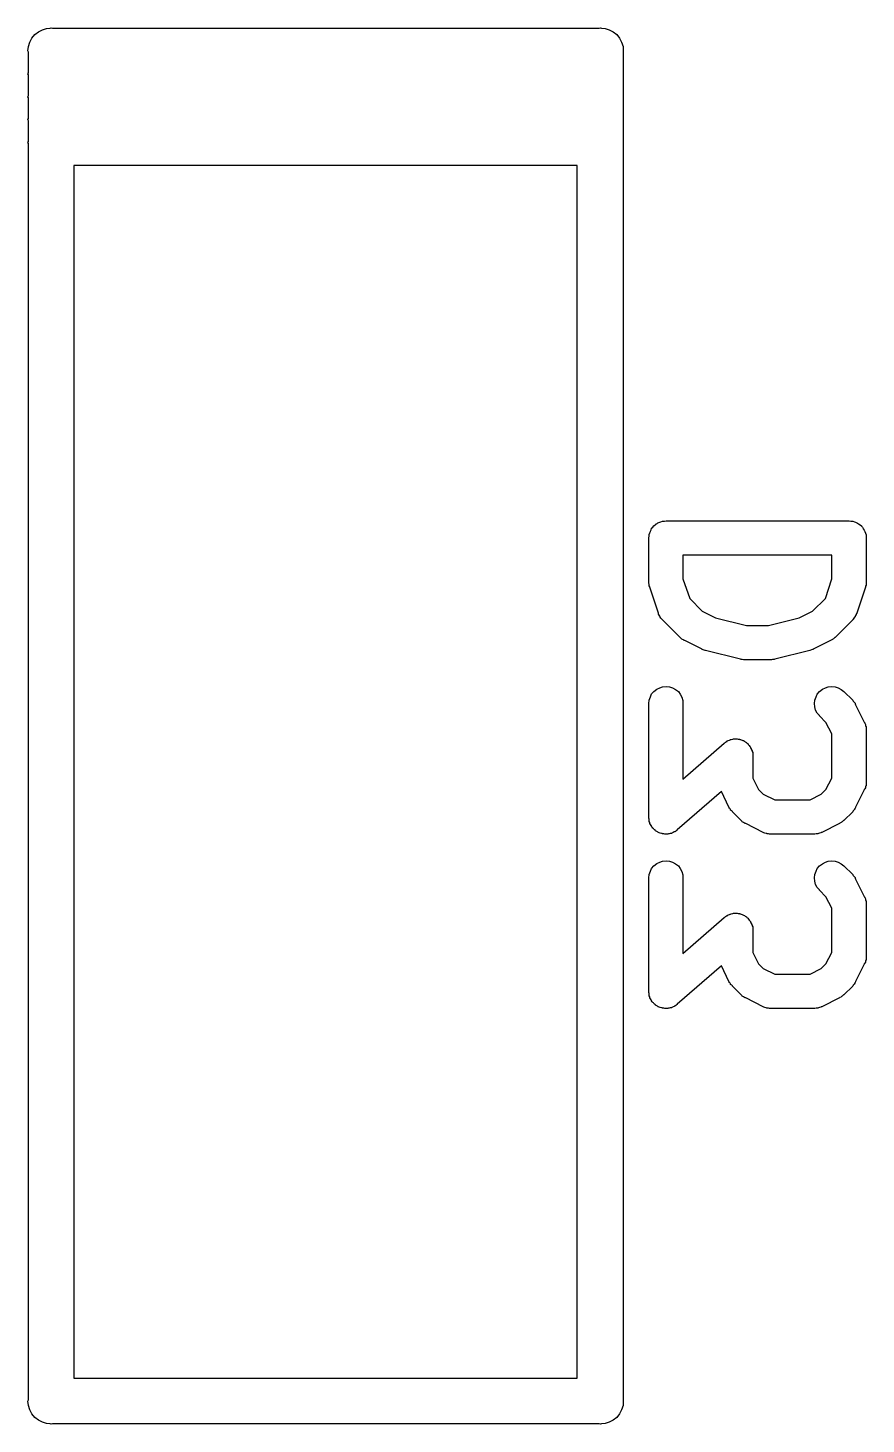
# Model space of a CAD drawing. Extents: x 0.4 to 23, y -16.1 to -0.4.
# Drawn here: x 14.2925 to 14.4367, y -2.8329 to -2.5927 of the extents above; entities that cross this region are included whole.
import ezdxf

# ---------------------------------------------------------------- set-up
doc = ezdxf.new("R2010")
doc.units = 0
doc.header["$MEASUREMENT"] = 0
doc.layers.add('BLACK', color=7, linetype='CONTINUOUS')

msp = doc.modelspace()

# ---------------------------------------------------------------- linework, layer by layer
at = {"layer": 'BLACK', "linetype": 'CONTINUOUS'}
for p, q in [((14.2932, -2.5945), (14.2937, -2.5939)), ((14.2937, -2.5939), (14.2943, -2.59341)), ((14.2943, -2.59341), (14.295, -2.59305)), ((14.295, -2.59305), (14.2957, -2.59282)), ((14.2957, -2.59282), (14.2963, -2.59276)), ((14.2963, -2.59276), (14.2965, -2.59274)), ((14.2965, -2.59274), (14.2967, -2.59276)), ((14.2967, -2.59276), (14.3908, -2.59276)), ((14.3908, -2.59276), (14.391, -2.59274)), ((14.391, -2.59274), (14.3912, -2.59276)), ((14.3912, -2.59276), (14.3918, -2.59282)), ((14.3918, -2.59282), (14.3925, -2.59305)), ((14.3925, -2.59305), (14.3932, -2.59341)), ((14.3932, -2.59341), (14.3938, -2.5939)), ((14.3938, -2.5939), (14.3943, -2.5945)), ((14.2925, -2.5967), (14.2926, -2.59593)), ((14.2926, -2.59593), (14.2928, -2.59519)), ((14.2928, -2.59519), (14.2932, -2.5945)), ((14.3943, -2.5945), (14.3946, -2.59519)), ((14.3946, -2.59519), (14.3949, -2.59593)), ((14.3949, -2.59593), (14.3949, -2.5967)), ((14.2926, -2.59689), (14.2925, -2.5967)), ((14.2926, -2.60044), (14.2926, -2.59689)), ((14.3949, -2.5967), (14.3949, -2.59689)), ((14.3949, -2.59689), (14.3949, -2.60044)), ((14.2925, -2.60064), (14.2926, -2.60044)), ((14.2926, -2.60083), (14.2925, -2.60064)), ((14.2926, -2.60438), (14.2926, -2.60083)), ((14.3949, -2.60044), (14.3949, -2.60064)), ((14.3949, -2.60064), (14.3949, -2.60083)), ((14.3949, -2.60083), (14.3949, -2.60438)), ((14.2925, -2.60457), (14.2926, -2.60438)), ((14.2926, -2.60477), (14.2925, -2.60457)), ((14.2926, -2.60832), (14.2926, -2.60477)), ((14.3949, -2.60438), (14.3949, -2.60457)), ((14.3949, -2.60457), (14.3949, -2.60477)), ((14.3949, -2.60477), (14.3949, -2.60832)), ((14.2925, -2.60851), (14.2926, -2.60832)), ((14.2926, -2.6087), (14.2925, -2.60851)), ((14.3949, -2.60832), (14.3949, -2.60851)), ((14.3949, -2.60851), (14.3949, -2.6087)), ((14.2926, -2.61226), (14.2926, -2.6087)), ((14.3949, -2.6087), (14.3949, -2.61226)), ((14.2925, -2.61245), (14.2926, -2.61226)), ((14.2926, -2.61264), (14.2925, -2.61245)), ((14.2926, -2.82879), (14.2926, -2.61264)), ((14.3949, -2.61226), (14.3949, -2.61245)), ((14.3949, -2.61245), (14.3949, -2.61264)), ((14.3949, -2.61264), (14.3949, -2.82879)), ((14.3004, -2.61639), (14.3004, -2.82505)), ((14.387, -2.61639), (14.3004, -2.61639)), ((14.387, -2.82505), (14.387, -2.61639)), ((14.4002, -2.67839), (14.4004, -2.67822)), ((14.4004, -2.67822), (14.4006, -2.67804)), ((14.4006, -2.67804), (14.4007, -2.67804)), ((14.4007, -2.67803), (14.4009, -2.6779)), ((14.4007, -2.67804), (14.4007, -2.67803)), ((14.4009, -2.6779), (14.4012, -2.67777)), ((14.4012, -2.67777), (14.4014, -2.67769)), ((14.4012, -2.67777), (14.4012, -2.67777)), ((14.4012, -2.67777), (14.4012, -2.67777)), ((14.4014, -2.67769), (14.4017, -2.67761)), ((14.4017, -2.6776), (14.402, -2.67758)), ((14.4017, -2.67761), (14.4017, -2.6776)), ((14.4017, -2.67761), (14.4017, -2.67761)), ((14.402, -2.67758), (14.4023, -2.67755)), ((14.4023, -2.67755), (14.4338, -2.67755)), ((14.4338, -2.67755), (14.4338, -2.67755)), ((14.4338, -2.67755), (14.4338, -2.67755)), ((14.4338, -2.67755), (14.4338, -2.67755)), ((14.4338, -2.67755), (14.4341, -2.67758)), ((14.4338, -2.67755), (14.4338, -2.67755)), ((14.4341, -2.67758), (14.4344, -2.67761)), ((14.4344, -2.67761), (14.4344, -2.67761)), ((14.4344, -2.67761), (14.4344, -2.67761)), ((14.4344, -2.67761), (14.4347, -2.6777)), ((14.4347, -2.6777), (14.4349, -2.67778)), ((14.4349, -2.67778), (14.4349, -2.67779)), ((14.4349, -2.67779), (14.4349, -2.67779)), ((14.4349, -2.67779), (14.4352, -2.67792)), ((14.4352, -2.67792), (14.4354, -2.67805)), ((14.4354, -2.67805), (14.4354, -2.67806)), ((14.4354, -2.67806), (14.4354, -2.67807)), ((14.4354, -2.67807), (14.4357, -2.67825)), ((14.3993, -2.68046), (14.3994, -2.68018)), ((14.3993, -2.68048), (14.3993, -2.68046)), ((14.3993, -2.6805), (14.3993, -2.68048)), ((14.3993, -2.68048), (14.3993, -2.68048)), ((14.3993, -2.68048), (14.3993, -2.68048)), ((14.3993, -2.688), (14.3993, -2.6805)), ((14.3994, -2.67989), (14.3995, -2.67963)), ((14.3994, -2.6799), (14.3994, -2.67989)), ((14.3994, -2.67991), (14.3994, -2.6799)), ((14.3994, -2.68018), (14.3994, -2.67991)), ((14.3995, -2.67963), (14.3996, -2.67936)), ((14.3996, -2.67934), (14.3997, -2.6791)), ((14.3996, -2.67935), (14.3996, -2.67934)), ((14.3996, -2.67936), (14.3996, -2.67935)), ((14.3997, -2.6791), (14.3998, -2.67885)), ((14.3998, -2.67883), (14.4, -2.67862)), ((14.3998, -2.67884), (14.3998, -2.67883)), ((14.3998, -2.67885), (14.3998, -2.67884)), ((14.4, -2.67862), (14.4002, -2.67841)), ((14.4002, -2.6784), (14.4002, -2.67839)), ((14.4002, -2.67841), (14.4002, -2.6784)), ((14.4357, -2.67825), (14.4359, -2.67842)), ((14.4359, -2.67842), (14.4359, -2.67843)), ((14.4359, -2.67843), (14.4359, -2.67844)), ((14.4359, -2.67844), (14.4361, -2.67865)), ((14.4361, -2.67865), (14.4362, -2.67887)), ((14.4362, -2.67887), (14.4362, -2.67888)), ((14.4362, -2.67888), (14.4362, -2.67889)), ((14.4362, -2.67889), (14.4364, -2.67913)), ((14.4364, -2.67913), (14.4365, -2.67938)), ((14.4365, -2.67938), (14.4365, -2.67939)), ((14.4365, -2.67939), (14.4365, -2.6794)), ((14.4365, -2.6794), (14.4366, -2.67966)), ((14.4366, -2.67966), (14.4367, -2.67993)), ((14.4367, -2.67993), (14.4367, -2.67994)), ((14.4367, -2.67994), (14.4367, -2.67995)), ((14.4367, -2.67995), (14.4367, -2.68023)), ((14.4367, -2.68023), (14.4367, -2.6805)), ((14.4367, -2.6805), (14.4367, -2.688)), ((14.4052, -2.68346), (14.4052, -2.68752)), ((14.4308, -2.68346), (14.4052, -2.68346)), ((14.4308, -2.68752), (14.4308, -2.68346)), ((14.4052, -2.68752), (14.4064, -2.69091)), ((14.4297, -2.69091), (14.4308, -2.68752)), ((14.3993, -2.68817), (14.3993, -2.688)), ((14.3993, -2.68833), (14.3993, -2.68817)), ((14.3994, -2.68845), (14.3993, -2.68833)), ((14.3994, -2.68858), (14.3994, -2.68845)), ((14.3994, -2.68873), (14.3994, -2.68858)), ((14.3995, -2.6889), (14.3994, -2.68873)), ((14.3995, -2.68894), (14.3995, -2.6889)), ((14.401, -2.69344), (14.3995, -2.68894)), ((14.4366, -2.68894), (14.4351, -2.69344)), ((14.4367, -2.68862), (14.4366, -2.68877)), ((14.4366, -2.68877), (14.4366, -2.68894)), ((14.4367, -2.688), (14.4367, -2.68804)), ((14.4367, -2.68804), (14.4367, -2.68821)), ((14.4367, -2.68821), (14.4367, -2.68837)), ((14.4367, -2.68837), (14.4367, -2.68849)), ((14.4367, -2.68849), (14.4367, -2.68862)), ((14.4064, -2.69091), (14.4085, -2.69307)), ((14.4275, -2.69307), (14.4297, -2.69091)), ((14.401, -2.69351), (14.401, -2.69344)), ((14.401, -2.6936), (14.401, -2.69351)), ((14.4011, -2.69378), (14.401, -2.6936)), ((14.4012, -2.69396), (14.4011, -2.69378)), ((14.4013, -2.69403), (14.4012, -2.69396)), ((14.4013, -2.69411), (14.4013, -2.69403)), ((14.4014, -2.69427), (14.4013, -2.69411)), ((14.4015, -2.69443), (14.4014, -2.69427)), ((14.4016, -2.69449), (14.4015, -2.69443)), ((14.4017, -2.69456), (14.4016, -2.69449)), ((14.4017, -2.69459), (14.4017, -2.69456)), ((14.4047, -2.69759), (14.4017, -2.69459)), ((14.4085, -2.69307), (14.4108, -2.69421)), ((14.4108, -2.69421), (14.4161, -2.69555)), ((14.4199, -2.69555), (14.4252, -2.69421)), ((14.4252, -2.69421), (14.4275, -2.69307)), ((14.4344, -2.69459), (14.4314, -2.69759)), ((14.4345, -2.69446), (14.4344, -2.69452)), ((14.4344, -2.69452), (14.4344, -2.69459)), ((14.4346, -2.6943), (14.4345, -2.69446)), ((14.4347, -2.69414), (14.4346, -2.6943)), ((14.4348, -2.69407), (14.4347, -2.69414)), ((14.4349, -2.69381), (14.4348, -2.694)), ((14.4348, -2.694), (14.4348, -2.69407)), ((14.435, -2.69364), (14.4349, -2.69381)), ((14.4351, -2.69347), (14.435, -2.69355)), ((14.435, -2.69355), (14.435, -2.69364)), ((14.4351, -2.69344), (14.4351, -2.69347)), ((14.4161, -2.69555), (14.4199, -2.69555)), ((14.4048, -2.69769), (14.4047, -2.69759)), ((14.4049, -2.69781), (14.4048, -2.69769)), ((14.405, -2.69788), (14.4049, -2.69781)), ((14.4051, -2.69795), (14.405, -2.69788)), ((14.4053, -2.69803), (14.4051, -2.69795)), ((14.4054, -2.69812), (14.4053, -2.69803)), ((14.4055, -2.69814), (14.4054, -2.69812)), ((14.4085, -2.69964), (14.4055, -2.69814)), ((14.4085, -2.69965), (14.4085, -2.69964)), ((14.4087, -2.69975), (14.4085, -2.69965)), ((14.4085, -2.69965), (14.4085, -2.69965)), ((14.409, -2.69985), (14.4087, -2.69975)), ((14.4273, -2.69976), (14.427, -2.69986)), ((14.4275, -2.69967), (14.4273, -2.69976)), ((14.4276, -2.69966), (14.4275, -2.69966)), ((14.4275, -2.69966), (14.4275, -2.69967)), ((14.4306, -2.69814), (14.4276, -2.69964)), ((14.4276, -2.69964), (14.4276, -2.69966)), ((14.4307, -2.69805), (14.4306, -2.69814)), ((14.4309, -2.69798), (14.4307, -2.69805)), ((14.431, -2.6979), (14.4309, -2.69798)), ((14.4311, -2.69784), (14.431, -2.6979)), ((14.4312, -2.69772), (14.4311, -2.69784)), ((14.4313, -2.69762), (14.4312, -2.69772)), ((14.4314, -2.69759), (14.4313, -2.69762)), ((14.409, -2.69986), (14.409, -2.69985)), ((14.409, -2.69985), (14.409, -2.69985)), ((14.4091, -2.69987), (14.409, -2.69986)), ((14.4151, -2.70137), (14.4091, -2.69987)), ((14.4152, -2.70139), (14.4151, -2.70137)), ((14.4151, -2.70137), (14.4151, -2.70137)), ((14.4154, -2.70142), (14.4152, -2.70139)), ((14.4156, -2.70145), (14.4154, -2.70142)), ((14.4157, -2.70145), (14.4156, -2.70145)), ((14.4158, -2.70145), (14.4157, -2.70145)), ((14.4157, -2.70145), (14.4157, -2.70145)), ((14.4203, -2.70145), (14.4158, -2.70145)), ((14.4204, -2.70145), (14.4203, -2.70145)), ((14.4203, -2.70145), (14.4203, -2.70145)), ((14.4206, -2.70142), (14.4204, -2.70145)), ((14.4209, -2.7014), (14.4206, -2.70142)), ((14.421, -2.70137), (14.4209, -2.70138)), ((14.4209, -2.70138), (14.4209, -2.7014)), ((14.427, -2.69987), (14.421, -2.70137)), ((14.421, -2.70137), (14.421, -2.70137)), ((14.427, -2.69986), (14.427, -2.69986)), ((14.427, -2.69986), (14.427, -2.69987)), ((14.3998, -2.70733), (14.4002, -2.70689)), ((14.4002, -2.70689), (14.4007, -2.70653)), ((14.4007, -2.70653), (14.4012, -2.70626)), ((14.4012, -2.70626), (14.4017, -2.7061)), ((14.4017, -2.7061), (14.4023, -2.70605)), ((14.4023, -2.70605), (14.4029, -2.70611)), ((14.4029, -2.70611), (14.4034, -2.70628)), ((14.4034, -2.70628), (14.4039, -2.70655)), ((14.4039, -2.70655), (14.4044, -2.70692)), ((14.4044, -2.70692), (14.4047, -2.70737)), ((14.4283, -2.70734), (14.4287, -2.7069)), ((14.4287, -2.7069), (14.4292, -2.70653)), ((14.4292, -2.70653), (14.4297, -2.70627)), ((14.4297, -2.70627), (14.4302, -2.7061)), ((14.4302, -2.7061), (14.4308, -2.70605)), ((14.4308, -2.70605), (14.4314, -2.7061)), ((14.4314, -2.7061), (14.4319, -2.70627)), ((14.4319, -2.70627), (14.4324, -2.70655)), ((14.4324, -2.70655), (14.4329, -2.70691)), ((14.4329, -2.70691), (14.4344, -2.70841)), ((14.3993, -2.70896), (14.3994, -2.70839)), ((14.3993, -2.709), (14.3993, -2.70896)), ((14.3993, -2.7285), (14.3993, -2.709)), ((14.3994, -2.70839), (14.3996, -2.70784)), ((14.3996, -2.70784), (14.3998, -2.70733)), ((14.4047, -2.70737), (14.405, -2.70787)), ((14.405, -2.70787), (14.4052, -2.70843)), ((14.4052, -2.70843), (14.4052, -2.709)), ((14.4052, -2.709), (14.4052, -2.72199)), ((14.4278, -2.70897), (14.4279, -2.7084)), ((14.4279, -2.70954), (14.4278, -2.70897)), ((14.4279, -2.7084), (14.4281, -2.70785)), ((14.4281, -2.70785), (14.4283, -2.70734)), ((14.4344, -2.70841), (14.4344, -2.70844)), ((14.4344, -2.70844), (14.4345, -2.70857)), ((14.4345, -2.70857), (14.4346, -2.70869)), ((14.4346, -2.70869), (14.4347, -2.7088)), ((14.4347, -2.7088), (14.4348, -2.70889)), ((14.4348, -2.70889), (14.4348, -2.70904)), ((14.4348, -2.70904), (14.4349, -2.70918)), ((14.4349, -2.70918), (14.4364, -2.71218)), ((14.428, -2.7101), (14.4279, -2.70954)), ((14.4283, -2.71061), (14.428, -2.7101)), ((14.4287, -2.71106), (14.4283, -2.71061)), ((14.4287, -2.71109), (14.4287, -2.71106)), ((14.4298, -2.71225), (14.4287, -2.71109)), ((14.4308, -2.7142), (14.4298, -2.71225)), ((14.4308, -2.7218), (14.4308, -2.7142)), ((14.4364, -2.71218), (14.4364, -2.71222)), ((14.4364, -2.71222), (14.4365, -2.7123)), ((14.4365, -2.7123), (14.4365, -2.71237)), ((14.4365, -2.71237), (14.4366, -2.71257)), ((14.4366, -2.71257), (14.4366, -2.71276)), ((14.4366, -2.71276), (14.4366, -2.71284)), ((14.4366, -2.71284), (14.4367, -2.71293)), ((14.4367, -2.71293), (14.4367, -2.71313)), ((14.4367, -2.71313), (14.4367, -2.71333)), ((14.4367, -2.71333), (14.4367, -2.71341)), ((14.4367, -2.71341), (14.4367, -2.7135)), ((14.4367, -2.7135), (14.4367, -2.7225)), ((14.4052, -2.72199), (14.4123, -2.71578)), ((14.4123, -2.71578), (14.4124, -2.71575)), ((14.4124, -2.71575), (14.4125, -2.71564)), ((14.4125, -2.71564), (14.4127, -2.71553)), ((14.4127, -2.71553), (14.4128, -2.71548)), ((14.4128, -2.71542), (14.413, -2.71535)), ((14.4128, -2.71548), (14.4128, -2.71542)), ((14.413, -2.71535), (14.4132, -2.71526)), ((14.4132, -2.71526), (14.4133, -2.71523)), ((14.4133, -2.71523), (14.4134, -2.71519)), ((14.4134, -2.71519), (14.4135, -2.71515)), ((14.4135, -2.71515), (14.4137, -2.7151)), ((14.4137, -2.7151), (14.4138, -2.71509)), ((14.4138, -2.71509), (14.4139, -2.71507)), ((14.4139, -2.71507), (14.4141, -2.71506)), ((14.4141, -2.71506), (14.4143, -2.71505)), ((14.4143, -2.71505), (14.4144, -2.71506)), ((14.4144, -2.71506), (14.4145, -2.71505)), ((14.4145, -2.71505), (14.4147, -2.71509)), ((14.4147, -2.71509), (14.4149, -2.71511)), ((14.4149, -2.71511), (14.415, -2.71514)), ((14.415, -2.71514), (14.4151, -2.71515)), ((14.4151, -2.71515), (14.4152, -2.71522)), ((14.4152, -2.71522), (14.4154, -2.71528)), ((14.4154, -2.71528), (14.4155, -2.71533)), ((14.4155, -2.71533), (14.4156, -2.71536)), ((14.4156, -2.71536), (14.4158, -2.71546)), ((14.4158, -2.71546), (14.4159, -2.71555)), ((14.4159, -2.71555), (14.416, -2.71562)), ((14.416, -2.71562), (14.4161, -2.71567)), ((14.4161, -2.71567), (14.4162, -2.7158)), ((14.4162, -2.7158), (14.4164, -2.71592)), ((14.4164, -2.71592), (14.4164, -2.716)), ((14.4164, -2.716), (14.4165, -2.71607)), ((14.4165, -2.71607), (14.4166, -2.71622)), ((14.4166, -2.71622), (14.4167, -2.71636)), ((14.4167, -2.71636), (14.4168, -2.71646)), ((14.4168, -2.71646), (14.4168, -2.71654)), ((14.4168, -2.71654), (14.4169, -2.71671)), ((14.4169, -2.71671), (14.417, -2.71687)), ((14.417, -2.71687), (14.417, -2.71697)), ((14.417, -2.71697), (14.4171, -2.71707)), ((14.4171, -2.71707), (14.4171, -2.71725)), ((14.4171, -2.71725), (14.4172, -2.71742)), ((14.4172, -2.71742), (14.4172, -2.71753)), ((14.4172, -2.71753), (14.4172, -2.71763)), ((14.4172, -2.71763), (14.4172, -2.71781)), ((14.4172, -2.71781), (14.4172, -2.718)), ((14.4172, -2.718), (14.4172, -2.7218)), ((14.4172, -2.7218), (14.4182, -2.72375)), ((14.4182, -2.72375), (14.419, -2.72457)), ((14.429, -2.72457), (14.4298, -2.72375)), ((14.4298, -2.72375), (14.4308, -2.7218)), ((14.4364, -2.72382), (14.4349, -2.72682)), ((14.4365, -2.72366), (14.4364, -2.72374)), ((14.4364, -2.72374), (14.4364, -2.72382)), ((14.4366, -2.72347), (14.4365, -2.72366)), ((14.4367, -2.72311), (14.4366, -2.72319)), ((14.4366, -2.72319), (14.4366, -2.72328)), ((14.4366, -2.72328), (14.4366, -2.72347)), ((14.4367, -2.7225), (14.4367, -2.72254)), ((14.4367, -2.72254), (14.4367, -2.72263)), ((14.4367, -2.72263), (14.4367, -2.72271)), ((14.4367, -2.72271), (14.4367, -2.72291)), ((14.4367, -2.72291), (14.4367, -2.72311)), ((14.4118, -2.72411), (14.4042, -2.73072)), ((14.4131, -2.72682), (14.4118, -2.72411)), ((14.419, -2.72457), (14.421, -2.72554)), ((14.421, -2.72554), (14.4271, -2.72554)), ((14.4271, -2.72554), (14.429, -2.72457)), ((14.3993, -2.72868), (14.3993, -2.7285)), ((14.4132, -2.72696), (14.4131, -2.72682)), ((14.4133, -2.72711), (14.4132, -2.72696)), ((14.4134, -2.7272), (14.4133, -2.72711)), ((14.4134, -2.72731), (14.4134, -2.7272)), ((14.4136, -2.72743), (14.4134, -2.72731)), ((14.4137, -2.72756), (14.4136, -2.72743)), ((14.4137, -2.72759), (14.4137, -2.72756)), ((14.4152, -2.72908), (14.4137, -2.72759)), ((14.4344, -2.72759), (14.4329, -2.72908)), ((14.4345, -2.72746), (14.4344, -2.72759)), ((14.4346, -2.72734), (14.4345, -2.72746)), ((14.4347, -2.72723), (14.4346, -2.72734)), ((14.4348, -2.72699), (14.4347, -2.72714)), ((14.4347, -2.72714), (14.4347, -2.72723)), ((14.4349, -2.72685), (14.4348, -2.72699)), ((14.4349, -2.72682), (14.4349, -2.72685)), ((14.3994, -2.72887), (14.3993, -2.72868)), ((14.3994, -2.72897), (14.3994, -2.72887)), ((14.3994, -2.72907), (14.3994, -2.72897)), ((14.3994, -2.72925), (14.3994, -2.72907)), ((14.3995, -2.72943), (14.3994, -2.72925)), ((14.3995, -2.72952), (14.3995, -2.72943)), ((14.3995, -2.72962), (14.3995, -2.72952)), ((14.3996, -2.72979), (14.3995, -2.72962)), ((14.3997, -2.72995), (14.3996, -2.72979)), ((14.3998, -2.73004), (14.3997, -2.72995)), ((14.3998, -2.73013), (14.3998, -2.73004)), ((14.3999, -2.73027), (14.3998, -2.73013)), ((14.4, -2.73043), (14.3999, -2.73027)), ((14.4001, -2.7305), (14.4, -2.73043)), ((14.4002, -2.73058), (14.4001, -2.7305)), ((14.4003, -2.7307), (14.4002, -2.73058)), ((14.4005, -2.73082), (14.4003, -2.7307)), ((14.4005, -2.73088), (14.4005, -2.73082)), ((14.4006, -2.73094), (14.4005, -2.73088)), ((14.4008, -2.73103), (14.4006, -2.73094)), ((14.4009, -2.73113), (14.4008, -2.73103)), ((14.4037, -2.73107), (14.4035, -2.73115)), ((14.4038, -2.73102), (14.4037, -2.73107)), ((14.4039, -2.73097), (14.4038, -2.73102)), ((14.404, -2.73085), (14.4039, -2.73097)), ((14.4042, -2.73075), (14.404, -2.73085)), ((14.4042, -2.73072), (14.4042, -2.73075)), ((14.4153, -2.72919), (14.4152, -2.72908)), ((14.4154, -2.72931), (14.4153, -2.72919)), ((14.4155, -2.72937), (14.4154, -2.72931)), ((14.4156, -2.72945), (14.4155, -2.72937)), ((14.4158, -2.72953), (14.4156, -2.72945)), ((14.4159, -2.72962), (14.4158, -2.72953)), ((14.416, -2.72964), (14.4159, -2.72962)), ((14.419, -2.73114), (14.416, -2.72964)), ((14.4321, -2.72964), (14.4291, -2.73114)), ((14.4322, -2.72955), (14.4321, -2.72964)), ((14.4324, -2.72947), (14.4322, -2.72955)), ((14.4325, -2.7294), (14.4324, -2.72947)), ((14.4326, -2.72933), (14.4325, -2.7294)), ((14.4327, -2.72922), (14.4326, -2.72933)), ((14.4328, -2.72911), (14.4327, -2.72922)), ((14.4329, -2.72908), (14.4328, -2.72911)), ((14.401, -2.73117), (14.4009, -2.73113)), ((14.4011, -2.73122), (14.401, -2.73117)), ((14.4013, -2.73127), (14.4011, -2.73122)), ((14.4015, -2.73134), (14.4013, -2.73127)), ((14.4016, -2.73136), (14.4015, -2.73134)), ((14.4017, -2.73139), (14.4016, -2.73136)), ((14.4019, -2.73141), (14.4017, -2.73139)), ((14.4021, -2.73144), (14.4019, -2.73141)), ((14.4022, -2.73144), (14.4021, -2.73144)), ((14.4023, -2.73145), (14.4022, -2.73144)), ((14.4024, -2.73143), (14.4023, -2.73145)), ((14.4026, -2.73143), (14.4024, -2.73143)), ((14.4027, -2.73141), (14.4026, -2.73143)), ((14.4028, -2.7314), (14.4027, -2.73141)), ((14.403, -2.73134), (14.4028, -2.7314)), ((14.4032, -2.73131), (14.403, -2.73134)), ((14.4033, -2.73126), (14.4032, -2.73131)), ((14.4034, -2.73123), (14.4033, -2.73126)), ((14.4035, -2.73115), (14.4034, -2.73123)), ((14.419, -2.73117), (14.419, -2.73114)), ((14.4191, -2.73121), (14.419, -2.73117)), ((14.4193, -2.73127), (14.4191, -2.73121)), ((14.4195, -2.73134), (14.4193, -2.73127)), ((14.4196, -2.73136), (14.4195, -2.73134)), ((14.4197, -2.73139), (14.4196, -2.73136)), ((14.4199, -2.73141), (14.4197, -2.73139)), ((14.4201, -2.73144), (14.4199, -2.73141)), ((14.4202, -2.73145), (14.4201, -2.73144)), ((14.4201, -2.73144), (14.4201, -2.73144)), ((14.4203, -2.73145), (14.4202, -2.73145)), ((14.4278, -2.73145), (14.4203, -2.73145)), ((14.4279, -2.73144), (14.4278, -2.73145)), ((14.4281, -2.73141), (14.4279, -2.73144)), ((14.4279, -2.73144), (14.4279, -2.73144)), ((14.4284, -2.73139), (14.4281, -2.73141)), ((14.4285, -2.73135), (14.4284, -2.73137)), ((14.4284, -2.73137), (14.4284, -2.73139)), ((14.4287, -2.73129), (14.4285, -2.73135)), ((14.4289, -2.73123), (14.4287, -2.73129)), ((14.429, -2.73119), (14.4289, -2.73123)), ((14.4291, -2.73116), (14.429, -2.73119)), ((14.4291, -2.73114), (14.4291, -2.73116)), ((14.3994, -2.73838), (14.3996, -2.73783)), ((14.3996, -2.73783), (14.3998, -2.73733)), ((14.3998, -2.73733), (14.4002, -2.73689)), ((14.4002, -2.73689), (14.4007, -2.73652)), ((14.4007, -2.73652), (14.4012, -2.73626)), ((14.4012, -2.73626), (14.4017, -2.73609)), ((14.4017, -2.73609), (14.4023, -2.73604)), ((14.4023, -2.73604), (14.4029, -2.7361)), ((14.4029, -2.7361), (14.4034, -2.73627)), ((14.4034, -2.73627), (14.4039, -2.73655)), ((14.4039, -2.73655), (14.4044, -2.73691)), ((14.4044, -2.73691), (14.4047, -2.73736)), ((14.4047, -2.73736), (14.405, -2.73787)), ((14.405, -2.73787), (14.4052, -2.73842)), ((14.4279, -2.73839), (14.4281, -2.73784)), ((14.4281, -2.73784), (14.4283, -2.73734)), ((14.4283, -2.73734), (14.4287, -2.73689)), ((14.4287, -2.73689), (14.4292, -2.73653)), ((14.4292, -2.73653), (14.4297, -2.73626)), ((14.4297, -2.73626), (14.4302, -2.7361)), ((14.4302, -2.7361), (14.4308, -2.73604)), ((14.4308, -2.73604), (14.4314, -2.7361)), ((14.4314, -2.7361), (14.4319, -2.73627)), ((14.4319, -2.73627), (14.4324, -2.73654)), ((14.4324, -2.73654), (14.4329, -2.73691)), ((14.4329, -2.73691), (14.4344, -2.73841)), ((14.3993, -2.73895), (14.3994, -2.73838)), ((14.3993, -2.739), (14.3993, -2.73895)), ((14.3993, -2.75849), (14.3993, -2.739)), ((14.4052, -2.73842), (14.4052, -2.739)), ((14.4052, -2.739), (14.4052, -2.75199)), ((14.4278, -2.73896), (14.4279, -2.73839)), ((14.4279, -2.73954), (14.4278, -2.73896)), ((14.428, -2.74009), (14.4279, -2.73954)), ((14.4283, -2.7406), (14.428, -2.74009)), ((14.4287, -2.74105), (14.4283, -2.7406)), ((14.4344, -2.73841), (14.4344, -2.73844)), ((14.4344, -2.73844), (14.4345, -2.73857)), ((14.4345, -2.73857), (14.4346, -2.73869)), ((14.4346, -2.73869), (14.4347, -2.73879)), ((14.4347, -2.73879), (14.4348, -2.73889)), ((14.4348, -2.73889), (14.4348, -2.73903)), ((14.4348, -2.73903), (14.4349, -2.73917)), ((14.4349, -2.73917), (14.4364, -2.74217)), ((14.4287, -2.74108), (14.4287, -2.74105)), ((14.4298, -2.74224), (14.4287, -2.74108)), ((14.4308, -2.74419), (14.4298, -2.74224)), ((14.4364, -2.74217), (14.4364, -2.74221)), ((14.4364, -2.74221), (14.4365, -2.74229)), ((14.4365, -2.74229), (14.4365, -2.74237)), ((14.4365, -2.74237), (14.4366, -2.74256)), ((14.4366, -2.74256), (14.4366, -2.74275)), ((14.4366, -2.74275), (14.4366, -2.74284)), ((14.4366, -2.74284), (14.4367, -2.74292)), ((14.4367, -2.74292), (14.4367, -2.74312)), ((14.4127, -2.74552), (14.4128, -2.74548)), ((14.4128, -2.74542), (14.413, -2.74534)), ((14.4128, -2.74548), (14.4128, -2.74542)), ((14.413, -2.74534), (14.4132, -2.74526)), ((14.4132, -2.74526), (14.4133, -2.74523)), ((14.4133, -2.74523), (14.4134, -2.74519)), ((14.4134, -2.74519), (14.4135, -2.74515)), ((14.4135, -2.74515), (14.4137, -2.74509)), ((14.4137, -2.74509), (14.4138, -2.74508)), ((14.4138, -2.74508), (14.4139, -2.74506)), ((14.4139, -2.74506), (14.4141, -2.74506)), ((14.4141, -2.74506), (14.4143, -2.74504)), ((14.4143, -2.74504), (14.4144, -2.74505)), ((14.4144, -2.74505), (14.4145, -2.74505)), ((14.4145, -2.74505), (14.4147, -2.74508)), ((14.4147, -2.74508), (14.4149, -2.7451)), ((14.4149, -2.7451), (14.415, -2.74513)), ((14.415, -2.74513), (14.4151, -2.74515)), ((14.4151, -2.74515), (14.4152, -2.74522)), ((14.4152, -2.74522), (14.4154, -2.74527)), ((14.4154, -2.74527), (14.4155, -2.74532)), ((14.4155, -2.74532), (14.4156, -2.74536)), ((14.4156, -2.74536), (14.4158, -2.74546)), ((14.4158, -2.74546), (14.4159, -2.74555)), ((14.4308, -2.7518), (14.4308, -2.74419)), ((14.4367, -2.74312), (14.4367, -2.74332)), ((14.4367, -2.74332), (14.4367, -2.74341)), ((14.4367, -2.74341), (14.4367, -2.74349)), ((14.4367, -2.74349), (14.4367, -2.75249)), ((14.4052, -2.75199), (14.4123, -2.74577)), ((14.4123, -2.74577), (14.4124, -2.74575)), ((14.4124, -2.74575), (14.4125, -2.74564)), ((14.4125, -2.74564), (14.4127, -2.74552)), ((14.4159, -2.74555), (14.416, -2.74561)), ((14.416, -2.74561), (14.4161, -2.74567)), ((14.4161, -2.74567), (14.4162, -2.7458)), ((14.4162, -2.7458), (14.4164, -2.74591)), ((14.4164, -2.74591), (14.4164, -2.74599)), ((14.4164, -2.74599), (14.4165, -2.74607)), ((14.4165, -2.74607), (14.4166, -2.74622)), ((14.4166, -2.74622), (14.4167, -2.74636)), ((14.4167, -2.74636), (14.4168, -2.74645)), ((14.4168, -2.74645), (14.4168, -2.74654)), ((14.4168, -2.74654), (14.4169, -2.74671)), ((14.4169, -2.74671), (14.417, -2.74687)), ((14.417, -2.74687), (14.417, -2.74697)), ((14.417, -2.74697), (14.4171, -2.74706)), ((14.4171, -2.74706), (14.4171, -2.74724)), ((14.4171, -2.74724), (14.4172, -2.74742)), ((14.4172, -2.74742), (14.4172, -2.74752)), ((14.4172, -2.74752), (14.4172, -2.74762)), ((14.4172, -2.74762), (14.4172, -2.74781)), ((14.4172, -2.74781), (14.4172, -2.74799)), ((14.4172, -2.74799), (14.4172, -2.7518)), ((14.4172, -2.7518), (14.4182, -2.75374)), ((14.4298, -2.75374), (14.4308, -2.7518)), ((14.4367, -2.75249), (14.4367, -2.75253)), ((14.4367, -2.75253), (14.4367, -2.75262)), ((14.4367, -2.75262), (14.4367, -2.75271)), ((14.4118, -2.7541), (14.4042, -2.76072)), ((14.4131, -2.75681), (14.4118, -2.7541)), ((14.4182, -2.75374), (14.419, -2.75457)), ((14.419, -2.75457), (14.421, -2.75554)), ((14.4271, -2.75554), (14.429, -2.75457)), ((14.429, -2.75457), (14.4298, -2.75374)), ((14.4364, -2.75381), (14.4349, -2.75681)), ((14.4365, -2.75366), (14.4364, -2.75373)), ((14.4364, -2.75373), (14.4364, -2.75381)), ((14.4366, -2.75346), (14.4365, -2.75366)), ((14.4367, -2.75311), (14.4366, -2.75319)), ((14.4366, -2.75319), (14.4366, -2.75328)), ((14.4366, -2.75328), (14.4366, -2.75346)), ((14.4367, -2.75271), (14.4367, -2.75291)), ((14.4367, -2.75291), (14.4367, -2.75311)), ((14.4132, -2.75695), (14.4131, -2.75681)), ((14.4133, -2.7571), (14.4132, -2.75695)), ((14.4134, -2.7572), (14.4133, -2.7571)), ((14.4134, -2.7573), (14.4134, -2.7572)), ((14.4136, -2.75742), (14.4134, -2.7573)), ((14.4137, -2.75755), (14.4136, -2.75742)), ((14.421, -2.75554), (14.4271, -2.75554)), ((14.4345, -2.75745), (14.4344, -2.75758)), ((14.4346, -2.75733), (14.4345, -2.75745)), ((14.4347, -2.75723), (14.4346, -2.75733)), ((14.4348, -2.75699), (14.4347, -2.75714)), ((14.4347, -2.75714), (14.4347, -2.75723)), ((14.4349, -2.75685), (14.4348, -2.75699)), ((14.4349, -2.75681), (14.4349, -2.75685)), ((14.3993, -2.75868), (14.3993, -2.75849)), ((14.3994, -2.75886), (14.3993, -2.75868)), ((14.3994, -2.75896), (14.3994, -2.75886)), ((14.3994, -2.75907), (14.3994, -2.75896)), ((14.3994, -2.75924), (14.3994, -2.75907)), ((14.3995, -2.75942), (14.3994, -2.75924)), ((14.3995, -2.75952), (14.3995, -2.75942)), ((14.3995, -2.75962), (14.3995, -2.75952)), ((14.3996, -2.75978), (14.3995, -2.75962)), ((14.3997, -2.75995), (14.3996, -2.75978)), ((14.4137, -2.75758), (14.4137, -2.75755)), ((14.4152, -2.75908), (14.4137, -2.75758)), ((14.4153, -2.75919), (14.4152, -2.75908)), ((14.4154, -2.7593), (14.4153, -2.75919)), ((14.4155, -2.75937), (14.4154, -2.7593)), ((14.4156, -2.75945), (14.4155, -2.75937)), ((14.4158, -2.75953), (14.4156, -2.75945)), ((14.4159, -2.75962), (14.4158, -2.75953)), ((14.416, -2.75963), (14.4159, -2.75962)), ((14.419, -2.76113), (14.416, -2.75963)), ((14.4321, -2.75963), (14.4291, -2.76113)), ((14.4322, -2.75955), (14.4321, -2.75963)), ((14.4324, -2.75947), (14.4322, -2.75955)), ((14.4325, -2.75939), (14.4324, -2.75947)), ((14.4326, -2.75933), (14.4325, -2.75939)), ((14.4327, -2.75921), (14.4326, -2.75933)), ((14.4328, -2.75911), (14.4327, -2.75921)), ((14.4329, -2.75908), (14.4328, -2.75911)), ((14.4344, -2.75758), (14.4329, -2.75908)), ((14.3998, -2.76004), (14.3997, -2.75995)), ((14.3998, -2.76013), (14.3998, -2.76004)), ((14.3999, -2.76027), (14.3998, -2.76013)), ((14.4, -2.76042), (14.3999, -2.76027)), ((14.4001, -2.76049), (14.4, -2.76042)), ((14.4002, -2.76057), (14.4001, -2.76049)), ((14.4003, -2.76069), (14.4002, -2.76057)), ((14.4005, -2.76082), (14.4003, -2.76069)), ((14.4005, -2.76087), (14.4005, -2.76082)), ((14.4006, -2.76094), (14.4005, -2.76087)), ((14.4008, -2.76103), (14.4006, -2.76094)), ((14.4009, -2.76113), (14.4008, -2.76103)), ((14.401, -2.76117), (14.4009, -2.76113)), ((14.4011, -2.76122), (14.401, -2.76117)), ((14.4013, -2.76127), (14.4011, -2.76122)), ((14.4015, -2.76134), (14.4013, -2.76127)), ((14.4016, -2.76135), (14.4015, -2.76134)), ((14.4017, -2.76139), (14.4016, -2.76135)), ((14.4019, -2.7614), (14.4017, -2.76139)), ((14.4021, -2.76144), (14.4019, -2.7614)), ((14.4022, -2.76143), (14.4021, -2.76144)), ((14.4023, -2.76145), (14.4022, -2.76143)), ((14.4024, -2.76143), (14.4023, -2.76145)), ((14.4026, -2.76143), (14.4024, -2.76143)), ((14.4027, -2.7614), (14.4026, -2.76143)), ((14.4028, -2.76139), (14.4027, -2.7614)), ((14.403, -2.76134), (14.4028, -2.76139)), ((14.4032, -2.7613), (14.403, -2.76134)), ((14.4033, -2.76126), (14.4032, -2.7613)), ((14.4034, -2.76123), (14.4033, -2.76126)), ((14.4035, -2.76115), (14.4034, -2.76123)), ((14.4037, -2.76107), (14.4035, -2.76115)), ((14.4038, -2.76101), (14.4037, -2.76107)), ((14.4039, -2.76096), (14.4038, -2.76101)), ((14.404, -2.76085), (14.4039, -2.76096)), ((14.4042, -2.76074), (14.404, -2.76085)), ((14.4042, -2.76072), (14.4042, -2.76074)), ((14.419, -2.76117), (14.419, -2.76113)), ((14.4191, -2.76121), (14.419, -2.76117)), ((14.4193, -2.76127), (14.4191, -2.76121)), ((14.4195, -2.76134), (14.4193, -2.76127)), ((14.4196, -2.76136), (14.4195, -2.76134)), ((14.4197, -2.76138), (14.4196, -2.76136)), ((14.4199, -2.7614), (14.4197, -2.76138)), ((14.4201, -2.76144), (14.4199, -2.7614)), ((14.4202, -2.76145), (14.4201, -2.76144)), ((14.4201, -2.76144), (14.4201, -2.76144)), ((14.4203, -2.76145), (14.4202, -2.76145)), ((14.4278, -2.76145), (14.4203, -2.76145)), ((14.4279, -2.76144), (14.4278, -2.76145)), ((14.4281, -2.76141), (14.4279, -2.76144)), ((14.4279, -2.76144), (14.4279, -2.76144)), ((14.4284, -2.76139), (14.4281, -2.76141)), ((14.4285, -2.76135), (14.4284, -2.76136)), ((14.4284, -2.76136), (14.4284, -2.76139)), ((14.4287, -2.76128), (14.4285, -2.76135)), ((14.4289, -2.76122), (14.4287, -2.76128)), ((14.429, -2.76118), (14.4289, -2.76122)), ((14.4291, -2.76115), (14.429, -2.76118)), ((14.4291, -2.76113), (14.4291, -2.76115)), ((14.3004, -2.82505), (14.387, -2.82505)), ((14.2925, -2.82898), (14.2926, -2.82879)), ((14.2926, -2.82976), (14.2925, -2.82898)), ((14.3949, -2.82879), (14.3949, -2.82898)), ((14.3949, -2.82898), (14.3949, -2.82976)), ((14.2928, -2.8305), (14.2926, -2.82976)), ((14.2932, -2.83118), (14.2928, -2.8305)), ((14.2937, -2.83178), (14.2932, -2.83118)), ((14.2943, -2.83227), (14.2937, -2.83178)), ((14.3938, -2.83178), (14.3932, -2.83227)), ((14.3943, -2.83118), (14.3938, -2.83178)), ((14.3946, -2.8305), (14.3943, -2.83118)), ((14.3949, -2.82976), (14.3946, -2.8305)), ((14.295, -2.83264), (14.2943, -2.83227)), ((14.2957, -2.83286), (14.295, -2.83264)), ((14.2963, -2.83292), (14.2957, -2.83286)), ((14.2965, -2.83294), (14.2963, -2.83292)), ((14.2967, -2.83292), (14.2965, -2.83294)), ((14.3908, -2.83292), (14.2967, -2.83292)), ((14.391, -2.83294), (14.3908, -2.83292)), ((14.3912, -2.83292), (14.391, -2.83294)), ((14.3918, -2.83286), (14.3912, -2.83292)), ((14.3925, -2.83264), (14.3918, -2.83286)), ((14.3932, -2.83227), (14.3925, -2.83264))]:
    msp.add_line(p, q, dxfattribs=at)

doc.saveas('drawing.dxf')
